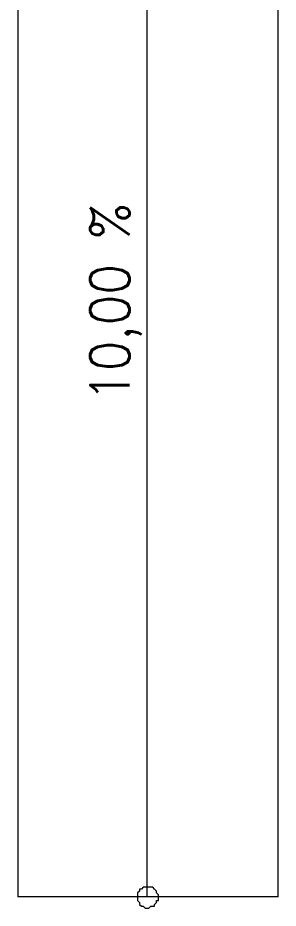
# Model space of a CAD drawing. Header units: millimetres. Extents: x 0 to 420, y 0 to 297.
# Drawn here: x 188.17 to 193.97, y 70.1 to 89.91 of the extents above; entities that cross this region are included whole.
import ezdxf

# ---------------------------------------------------------------- set-up
doc = ezdxf.new("R2010")
doc.units = ezdxf.units.MM
doc.styles.get("Standard").update_dxf_attribs({"font": 'STANDARD'})

msp = doc.modelspace()

# ---------------------------------------------------------------- linework, layer by layer
at = {"color": 7, "lineweight": 0}
for points in [[(193.971333, 70.358), (193.971333, 96.435333), (188.171667, 96.435333), (188.171667, 70.358)], [(191.050333, 70.358), (191.050333, 96.435333), (193.971333, 94.361)], [(193.971333, 70.358), (188.171667, 70.358)]]:
    msp.add_lwpolyline(points, dxfattribs=at)
msp.add_lwpolyline([(191.050333, 70.569667), (191.008, 70.569667), (190.965667, 70.569667), (190.923333, 70.527333), (190.881, 70.527333), (190.881, 70.485), (190.838667, 70.442667), (190.838667, 70.400333), (190.838667, 70.358), (190.838667, 70.315667), (190.838667, 70.273333), (190.881, 70.231), (190.881, 70.188667), (190.923333, 70.146333), (190.965667, 70.146333), (191.008, 70.104), (191.050333, 70.104), (191.092667, 70.104), (191.135, 70.146333), (191.177333, 70.146333), (191.219667, 70.146333), (191.219667, 70.188667), (191.262, 70.231), (191.262, 70.273333), (191.304333, 70.273333), (191.304333, 70.315667), (191.304333, 70.358), (191.304333, 70.400333), (191.262, 70.442667), (191.262, 70.485), (191.219667, 70.527333), (191.177333, 70.569667), (191.135, 70.569667), (191.092667, 70.569667)], close=True, dxfattribs=at)

# ---------------------------------------------------------------- texts
at = {"color": 7, "insert": (190.923333, 81.364663), "char_height": 0.872032, "width": 4.28749067, "attachment_point": 7, "rotation": 90}
msp.add_mtext('10,00 %', dxfattribs=at)

doc.saveas('drawing.dxf')
